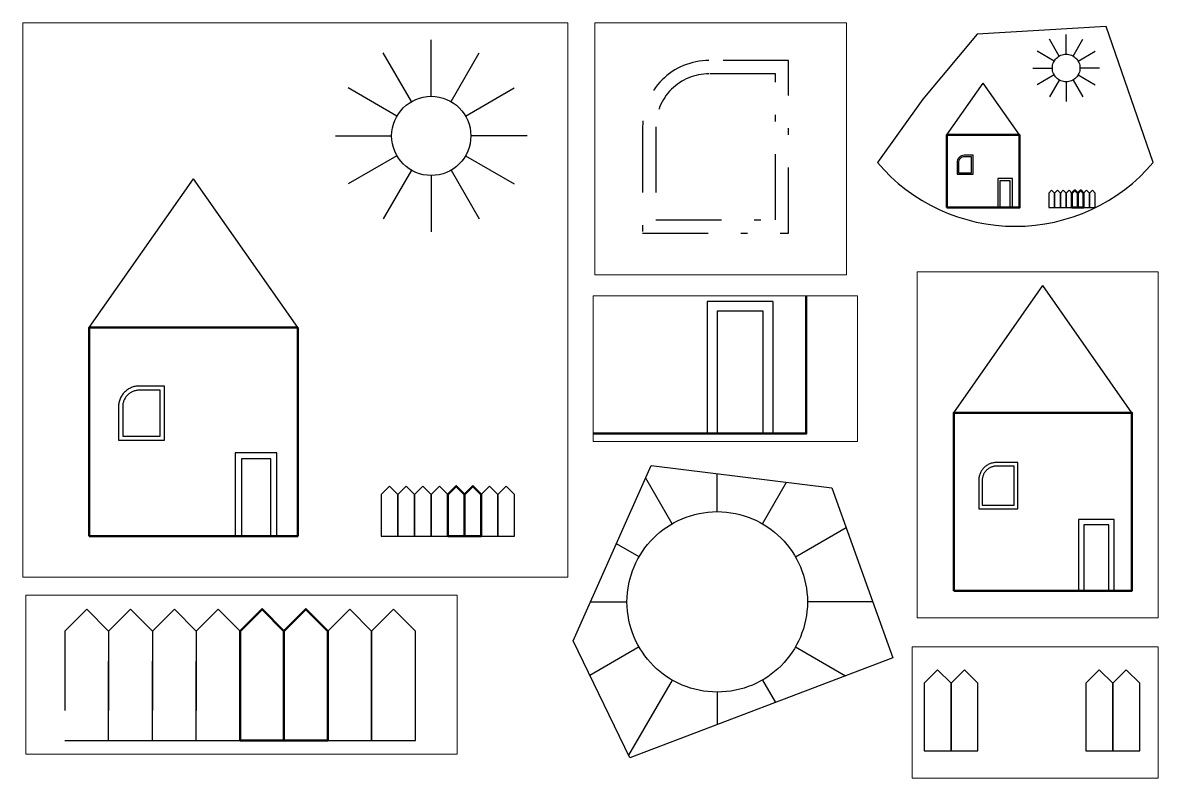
# Paper-space layout 'Layout1' of a CAD drawing. Header units: millimetres. Extents: x 13 to 286, y 16 to 197.
# The model-space entities are those that its viewports show. They can reach past a viewport. Long polylines and large blocks are cut down to what shows.
import ezdxf

# ---------------------------------------------------------------- set-up
doc = ezdxf.new("R2010")
doc.units = ezdxf.units.MM
doc.header["$LTSCALE"] = 2
doc.linetypes.add('DASHDOT', pattern=[1, 0.5, -0.25, 0, -0.25])
doc.linetypes.add('DASHED', pattern=[0.75, 0.5, -0.25])
doc.layers.add('Bodkociarkovana', color=7, linetype='DASHDOT', true_color=0x94ff94)
doc.layers.add('Ciarkovana', color=7, linetype='DASHED', true_color=0x7575ff)
doc.layers.add('Hruba', color=7, linetype='Continuous', lineweight=50, true_color=0xff6666)

msp = doc.modelspace()

# ---------------------------------------------------------------- linework, layer by layer
for p, q in [((4250, 5660), (4250, 6335)), ((4012.5, 5596.4), (3675, 6180.9)), ((4487.5, 5596.4), (4825, 6180.9)), ((3838.6, 5422.5), (3254.1, 5760)), ((4661.4, 5422.5), (5245.9, 5760)), ((3100, 5185), (3775, 5185)), ((5400, 5185), (4725, 5185)), ((3838.6, 4947.5), (3254.1, 4610)), ((4661.4, 4947.5), (5245.9, 4610)), ((4012.5, 4773.6), (3675, 4189.1)), ((4487.5, 4773.6), (4825, 4189.1)), ((4250, 4710), (4250, 4035)), ((150, 2885), (1400, 4670.2)), ((2650, 2885), (1400, 4670.2))]:
    msp.add_line(p, q)
for points in [[(4850, 385), (5050, 385), (5050, 885), (4950, 985), (4850, 885)], [(5050, 385), (5250, 385), (5250, 885), (5150, 985), (5050, 885)]]:
    msp.add_lwpolyline(points, close=True)
msp.add_circle((4250, 5185), 475)
at = {"layer": 'Bodkociarkovana'}
for points in [[(500, 1935), (500, 1535), (1050, 1535), (1050, 2185), (750, 2185, 0.414214)], [(550, 1935), (550, 1585), (1000, 1585), (1000, 2135), (750, 2135, 0.414214)]]:
    msp.add_lwpolyline(points, format="xyb", close=True, dxfattribs=at)
for points in [[(4050, 385), (4250, 385), (4250, 885), (4150, 985), (4050, 885)], [(4250, 385), (4450, 385), (4450, 885), (4350, 985), (4250, 885)]]:
    msp.add_lwpolyline(points, close=True, dxfattribs=at)
at = {"layer": 'Ciarkovana'}
for points in [[(2400, 385), (2400, 1385), (1900, 1385), (1900, 385)], [(2325, 385), (2325, 1310), (1975, 1310), (1975, 385)]]:
    msp.add_lwpolyline(points, dxfattribs=at)
for points in [[(3650, 385), (3850, 385), (3850, 885), (3750, 985), (3650, 885)], [(3850, 385), (4050, 385), (4050, 885), (3950, 985), (3850, 885)]]:
    msp.add_lwpolyline(points, close=True, dxfattribs=at)
at = {"layer": 'Hruba'}
for points in [[(150, 385), (2650, 385), (2650, 2885), (150, 2885)], [(4450, 385), (4650, 385), (4650, 885), (4550, 985), (4450, 885)], [(4650, 385), (4850, 385), (4850, 885), (4750, 985), (4650, 885)]]:
    msp.add_lwpolyline(points, close=True, dxfattribs=at)

psp = doc.layouts.get("Layout1")

# ---------------------------------------------------------------- linework, layer by layer
psp.add_lwpolyline([(229.3, 178.89), (218.37, 163.7, 0.463241), (284.54, 163.7), (273.24, 196.3), (242.32, 194.47)], format="xyb", close=True)
psp.add_lwpolyline([(145.41, 48.97), (164.16, 91.02), (207.43, 85.66), (222.07, 44.83), (159.02, 20.88), (145.41, 48.97)], close=True)

# ---------------------------------------------------------------- viewports
at = {"layer": '0', "view_target_point": (2010.09, 2482.84)}
psp.add_viewport(center=(78.77, 130.72), size=(130.73, 132.995), view_center_point=(609.54, 734.84), view_height=6649.744, dxfattribs=at)
at = {"layer": '0'}
for center, size, view_center_point, view_height, status, view_target_point in [((180.78, 166.98), (60.3, 60.461), (-1216.22, -630.28), 949.633, 3, (2010.09, 2482.84)), ((256.81, 95.96), (57.86, 83.042), (-682.33, -48.95), 4860.483, 7, (2010.09, 2482.84)), ((181.92, 114.24), (63.4, 34.9745), (-469.08, -110.38), 1103.7655, 6, (2507.4, 986.57)), ((65.88, 40.86), (103.46, 38.1463), (2446.41, -1796.38), 725.7093, 8, (2010.09, 2482.84))]:
    psp.add_viewport(center=center, size=size, view_center_point=view_center_point, view_height=view_height, status=status, dxfattribs=dict(at, view_target_point=view_target_point))
for center, size, view_center_point, view_height, status, view_target_point, outline in [((251.46, 172.33), (66.17, 47.923), (493.49, 693.84), 6869.8311, 4, (2010.09, 2482.84), [(229.3, 178.89), (218.37, 163.7, 0.463241), (284.54, 163.7), (273.24, 196.3), (242.32, 194.47)]), ((183.74, 55.95), (76.66, 70.1437), (3483.82, 3360.35), 1539.5066, 5, (849.11, 1773.33), [(145.41, 48.97), (164.16, 91.02), (207.43, 85.66), (222.07, 44.83), (159.02, 20.88), (145.41, 48.97)])]:
    vp = psp.add_viewport(center=center, size=size, view_center_point=view_center_point, view_height=view_height, status=status, dxfattribs=dict(at, view_target_point=view_target_point))
    vp.dxf.flags = 0x10000  # cut along an outline
    vp.dxf.clipping_boundary_handle = psp.add_lwpolyline(outline, format="xyb", close=True, dxfattribs={"invisible": 1}).dxf.handle
at = {"layer": '0', "view_target_point": (2010.09, 2482.84)}
vp = psp.add_viewport(center=(256.23, 31.75), size=(59.01, 31.5579), view_center_point=(2464.91, -1814.58), view_height=976.4585, status=9, dxfattribs=at)
vp.frozen_layers = ['Bodkociarkovana', 'Hruba']

doc.saveas('drawing.dxf')
